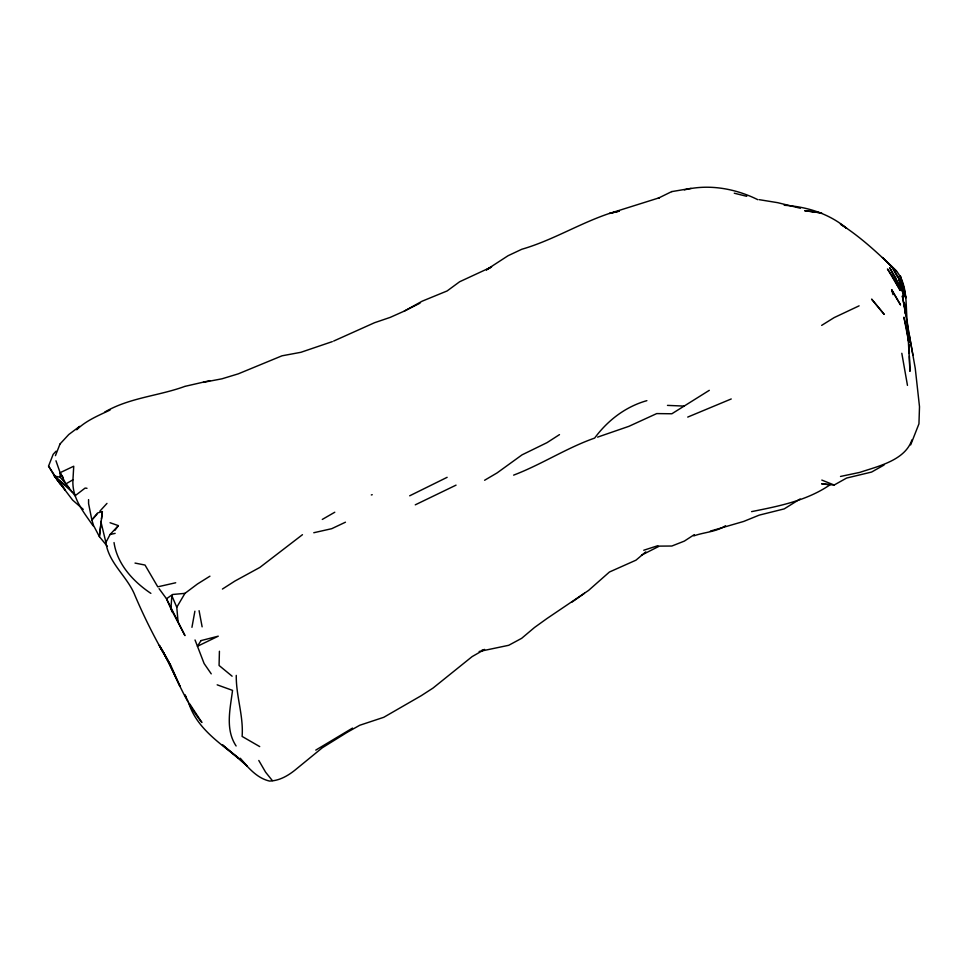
<?xml version="1.0" encoding="UTF-8"?>
<svg xmlns="http://www.w3.org/2000/svg" width="968" height="968" viewBox="0 0 968 968"><rect width="100%" height="100%" fill="white"/><g stroke="black" fill="none" stroke-linecap="round" stroke-linejoin="round"><path stroke-width="1.45" d="M55.962 460.768L60.125 472.674L73.737 466.225L72.927 480.176C71.959 498.23 83.538 511.915 93.097 525.818M219.421 651.246L219.071 665.464L232.114 676.208M101.132 521.897L99.377 536.611L93.569 525.551L91.851 519.925L97.574 512.979L102.366 511.588L99.377 536.611L107.4 546.4M101.483 518.945L102.366 511.588M911.929 439.859C905.068 460.429 878.23 466.189 859.814 472.384L840.502 476.45M191.942 627.325L194.883 611.207M910.67 444.893L918.947 423.827L919.503 406.741L915.244 368.3L902.345 295.93L906.193 315.87M55.442 455.662L60.004 444.022M171.397 666.77L179.915 686.094L165.976 656.74L159.333 645.39L170.719 665.512C157.203 643.018 145.321 619.75 135.036 595.635C127.594 576.589 108.622 563.316 105.899 542.455L110.062 534.493L118.386 525.636L110.062 522.732M177.991 620.96L176.769 607.251L184.961 593.36L197.448 583.994L209.935 576.19M114.817 530.44L118.386 525.636M76.738 429.768C85.813 420.705 98.53 415.502 110.062 410.045M96.885 514.419L91.851 519.925L88.584 503.638L88.572 499.609M99.91 511.116L106.964 503.408M56.047 451.209L53.155 454.355L48.545 466.104L54.498 476.026L65.425 490.256L54.462 476.062L60.125 477.224L68.764 487.449M60.064 443.925L68.764 434.535L79.63 426.38L76.617 429.344M645.801 551.881L635.964 560.182L609.429 572.015L588.532 590.456L547.005 618.504L534.53 627.47L521.643 638.335L508.72 645.293L479.148 651.5M302.464 534.687L259.872 567.417L234.909 581.054L222.422 589.052M800.1 498.992L784.213 508.89L759.239 515.121L743.654 521.449L710.427 531.093M571.979 602.096L584.466 593.287M709.302 390.334L671.852 413.772L656.715 413.59L628.861 426.344L597.595 437.125M694.322 534.614L684.34 541.112L671.852 546.025L659.365 546.121L641.481 555.184M559.492 434.62L547.005 442.654L522.042 454.851L497.068 472.928L484.593 480.261M821.663 325.381L834.15 317.613L859.112 305.84M352.521 728.093L315.762 750.115M486.481 269.733L508.091 255.709L521.861 249.236C552.147 240.512 579.154 223.644 608.92 213.601L619.145 211.145M725.528 525.745C716.042 532.001 704.244 532.134 693.79 535.897M60.125 477.224L60.101 472.795L65.921 483.855L72.939 479.801M486.493 269.866L491.575 266.938L459.619 281.761L447.131 290.945L422.169 301.181L404.285 311.103L390.213 317.383L374.495 322.731L333.633 341.075M322.296 519.429L334.783 512.229M884.087 465.003L871.599 472.057L846.625 478.047L834.15 485.029L821.663 483.843L830.012 484.811C806.743 500.795 778.744 506.167 751.604 511.624M404.285 311.103L420.015 303.141M415.272 504.836L456.049 485.137M409.682 495.81L447.131 477.321M671.852 191.531L658.204 198.222L659.365 197.762L609.61 213.408L619.181 211.133M345.455 522.2L331.734 528.685L313.777 532.739M104.762 412.065C129.555 397.63 158.353 396.033 184.67 386.462M513.621 475.131C541.451 464.555 566.558 447.942 594.642 438.081C607.674 420.427 625.594 406.62 646.878 400.655M687.728 417.087L731.239 398.961M332.314 341.619L300.879 352.304L281.99 355.813L238.297 373.842L221.95 378.815L203.171 382.384M671.731 191.616L691.067 188.361M643.732 550.247L658.01 545.649M481.846 650.254L484.593 649.455L472.106 656.619L433.011 688.079L421.237 695.69L383.764 717.3L359.745 725.262L347.258 732.28L322.296 747.78L296.934 768.531C289.105 775.126 279.982 780.789 269.491 781.067C256.677 778.042 248.244 767.539 239.931 758.186L247.384 766.232L222.422 744.852L238.128 757.666M371.313 494.938L372.232 494.721M684.34 189.885C708.818 183.835 735.377 188.518 757.835 199.698M185.045 386.341L209.935 380.63M110.062 534.493L115.132 533.38M175.704 582.76L157.772 586.826L145.018 565.046L135.024 563.073M172.486 594.497L184.961 593.36M667.484 405.386L684.34 406.1M86.999 488.296L85.087 488.078L75.044 495.81L65.921 483.855M784.213 205.264C806.889 206.668 828.995 213.601 846.637 228.279L840.418 224.104C860.988 237.172 879.053 254.161 896.574 271.221C909.315 286.927 904.681 309.409 908.129 328.104L908.904 336.211M759.239 199.674L777.667 202.675L800.415 208.253M734.276 193.213L746.751 196.322M217.183 684.836L232.538 690.378C230.227 708.794 225.024 729.279 236.107 745.977M821.82 480.08L834.15 485.029M259.714 746.594L242.121 736.43C243.633 715.8 235.974 695.968 236.265 675.386M238.128 757.787C218.804 742.589 196.419 727.488 188.699 702.877M150.875 593.372C133.245 581.599 117.152 564.126 114.03 542.564M83.248 509.374L72.612 500.081L54.462 476.062L72.612 492.349M64.13 484.883L54.498 476.026L60.125 483.915L48.545 466.104M211.242 673.849L204.115 663.54L195.028 639.969M272.359 780.607L265.607 772.198L258.795 760.473M159.067 588.641L166.508 598.769L184.961 635.601L170.937 608.836L171.881 594.969L166.508 598.769L172.486 612.369M60.101 472.795L63.235 477.599M891.625 289.734L900.446 304.763L891.625 289.734L893.016 294.647M170.683 665.5L159.998 646.479C174.627 671.453 183.339 699.852 201.901 722.491L189.631 703.796M897.409 276.848L891.794 266.515L882.453 257.488L896.574 271.221L891.794 266.515L898.292 277.175L903.713 288.464L898.8 279.425M186.316 697.529L184.961 694.879L188.143 701.594M171.832 595.695L176.769 607.251M105.899 542.455L100.817 521.365M901.813 353.284L907.464 385.373M199.081 610.675L202.131 626.84M909.049 333.645L912.957 355.208M905.552 312.192L904.306 302.536L905.201 313.559M907.73 329.398L909.956 371.349L909.46 356.466M909.049 344.56L909.351 353.489M200.993 640.61L197.448 646.285L218.272 636.17L200.993 640.61M812.116 211.605L804.698 210.721L821.663 212.996L812.116 211.605M884.074 314.225L871.599 299.112L884.087 314.201M891.891 275.481L887.487 268.995L900.252 290.461L891.891 275.481M895.448 277.526L889.689 267.725L901.353 289.831L895.448 277.526M899.018 279.595L898.292 277.175L904.039 296.91L899.018 279.595M904.027 288.282L900.361 275.989L905.866 297.962L904.027 288.282M906.242 327.015L903.894 317.189L908.916 342.962L906.242 327.015"/></g></svg>
